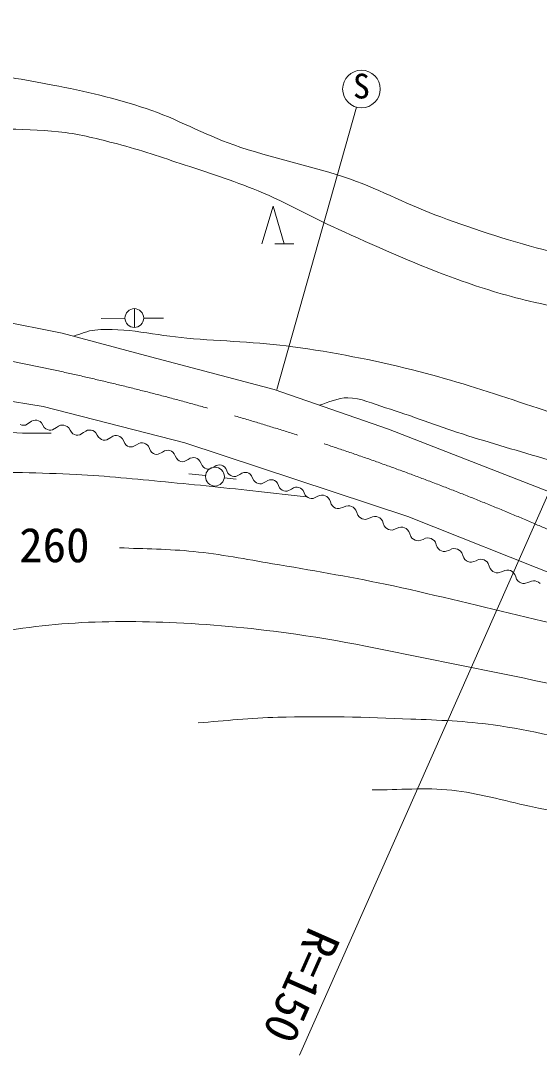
# Model space of a CAD drawing. Units: millimetres, scale not verified. Extents: x 40000 to 680000, y 20000 to 380000.
# Drawn here: x 308143 to 335740, y 250757 to 305827 of the extents above; entities that cross this region are included whole.
import ezdxf
from ezdxf.enums import TextEntityAlignment as Align

# ---------------------------------------------------------------- set-up
doc = ezdxf.new("R2010")
doc.units = ezdxf.units.MM
doc.header["$LTSCALE"] = 1000
doc.linetypes.add('CHAIN', pattern=[18.5, 12, -1.5, 3.5, -1.5])
for name, color, linetype, lineweight in [('M-BGD', 7, 'Continuous', 13), ('M-BGD-EXST', 7, 'Continuous', 13), ('M-BMK', 2, 'CHAIN', 13), ('M-STR-HTXT', 7, 'Continuous', 13)]:
    doc.layers.add(name, color=color, linetype=linetype, lineweight=lineweight)
doc.styles.add('ＭＳ ゴシック', font='')
doc.styles.get('ＭＳ ゴシック').set_extended_font_data('MS Gothic')

msp = doc.modelspace()

# ---------------------------------------------------------------- linework, layer by layer
at = {"layer": 'M-BGD'}
for p, q in [((305112, 290231), (310341, 289197)), ((310341, 289197), (314791, 288011)), ((314791, 288011), (321635, 286199)), ((301133, 286645), (309342, 285286)), ((321635, 286199), (327723, 284084)), ((309342, 285286), (316871, 283351)), ((308116, 284325), (308205, 284299)), ((308205, 284299), (308297, 284292)), ((308297, 284292), (308393, 284306)), ((308393, 284306), (308602, 284430)), ((308602, 284430), (308711, 284513)), ((308711, 284513), (308811, 284553)), ((308811, 284553), (308907, 284567)), ((308907, 284567), (308999, 284560)), ((308999, 284560), (309088, 284534)), ((309088, 284534), (309172, 284487)), ((309172, 284487), (309252, 284414)), ((309252, 284414), (309324, 284298)), ((309324, 284298), (309396, 284181)), ((309396, 284181), (309476, 284108)), ((309838, 284042), (310047, 284166)), ((310047, 284166), (310156, 284249)), ((310156, 284249), (310256, 284290)), ((310256, 284290), (310352, 284303)), ((310352, 284303), (310444, 284297)), ((310444, 284297), (310533, 284270)), ((310533, 284270), (310617, 284224)), ((310617, 284224), (310697, 284151)), ((309476, 284108), (309561, 284061)), ((309561, 284061), (309650, 284035)), ((309650, 284035), (309742, 284028)), ((309742, 284028), (309838, 284042)), ((310697, 284151), (310769, 284034)), ((310769, 284034), (310841, 283917)), ((310841, 283917), (310921, 283844)), ((310921, 283844), (311006, 283797)), ((311006, 283797), (311095, 283771)), ((311095, 283771), (311187, 283764)), ((311187, 283764), (311283, 283778)), ((311283, 283778), (311492, 283902)), ((311492, 283902), (311601, 283986)), ((311601, 283986), (311701, 284026)), ((311701, 284026), (311797, 284040)), ((311797, 284040), (311889, 284033)), ((311889, 284033), (311978, 284007)), ((311978, 284007), (312062, 283960)), ((312062, 283960), (312142, 283887)), ((312142, 283887), (312214, 283770)), ((312214, 283770), (312286, 283654)), ((312286, 283654), (312366, 283581)), ((312728, 283515), (312937, 283638)), ((312937, 283638), (313051, 283712)), ((313051, 283712), (313152, 283742)), ((313152, 283742), (313247, 283748)), ((313247, 283748), (313335, 283733)), ((313335, 283733), (313418, 283699)), ((313418, 283699), (313495, 283644)), ((313495, 283644), (313565, 283564)), ((327723, 284084), (337019, 280447)), ((312366, 283581), (312451, 283534)), ((312451, 283534), (312540, 283507)), ((312540, 283507), (312632, 283501)), ((312632, 283501), (312728, 283515)), ((313565, 283564), (313623, 283442)), ((313623, 283442), (313681, 283320)), ((313681, 283320), (313751, 283240)), ((313751, 283240), (313828, 283186)), ((313828, 283186), (313911, 283152)), ((313911, 283152), (314000, 283137)), ((314000, 283137), (314094, 283142)), ((314094, 283142), (314309, 283246)), ((314309, 283246), (314423, 283319)), ((314423, 283319), (314525, 283350)), ((314525, 283350), (314619, 283355)), ((314619, 283355), (314708, 283340)), ((314708, 283340), (314791, 283306)), ((314791, 283306), (314868, 283252)), ((314868, 283252), (314938, 283172)), ((314938, 283172), (314996, 283050)), ((316871, 283351), (328740, 279430)), ((314996, 283050), (315054, 282928)), ((315054, 282928), (315124, 282848)), ((315124, 282848), (315201, 282794)), ((315201, 282794), (315284, 282760)), ((315284, 282760), (315372, 282745)), ((315372, 282745), (315467, 282750)), ((315467, 282750), (315682, 282854)), ((315682, 282854), (315796, 282927)), ((315796, 282927), (315897, 282958)), ((315897, 282958), (315992, 282963)), ((315992, 282963), (316080, 282948)), ((316080, 282948), (316163, 282914)), ((316163, 282914), (316240, 282860)), ((316240, 282860), (316310, 282780)), ((316310, 282780), (316368, 282658)), ((316368, 282658), (316426, 282536)), ((316426, 282536), (316496, 282456)), ((317055, 282462), (317168, 282535)), ((317168, 282535), (317270, 282566)), ((317270, 282566), (317364, 282571)), ((317364, 282571), (317453, 282556)), ((317453, 282556), (317536, 282522)), ((317536, 282522), (317613, 282468)), ((316496, 282456), (316573, 282401)), ((316573, 282401), (316656, 282368)), ((316656, 282368), (316745, 282352)), ((316745, 282352), (316839, 282358)), ((316839, 282358), (317055, 282462)), ((317613, 282468), (317683, 282388)), ((317683, 282388), (317741, 282266)), ((317741, 282266), (317799, 282143)), ((317799, 282143), (317869, 282064)), ((317869, 282064), (317946, 282009)), ((317946, 282009), (318029, 281975)), ((318029, 281975), (318117, 281960)), ((318117, 281960), (318212, 281966)), ((318212, 281966), (318427, 282070)), ((318427, 282070), (318541, 282143)), ((318541, 282143), (318642, 282174)), ((318642, 282174), (318737, 282179)), ((318737, 282179), (318825, 282164)), ((318825, 282164), (318908, 282130)), ((318908, 282130), (318985, 282076)), ((318985, 282076), (319055, 281996)), ((319055, 281996), (319113, 281874)), ((319113, 281874), (319171, 281751)), ((319171, 281751), (319241, 281671)), ((319241, 281671), (319318, 281617)), ((319318, 281617), (319401, 281583)), ((319401, 281583), (319490, 281568)), ((319490, 281568), (319584, 281573)), ((319584, 281573), (319800, 281677)), ((319800, 281677), (319913, 281751)), ((319913, 281751), (320015, 281782)), ((320015, 281782), (320109, 281787)), ((320109, 281787), (320198, 281772)), ((320198, 281772), (320281, 281738)), ((320281, 281738), (320358, 281684)), ((320358, 281684), (320428, 281604)), ((320428, 281604), (320486, 281481)), ((320486, 281481), (320544, 281359)), ((320544, 281359), (320614, 281279)), ((320614, 281279), (320691, 281225)), ((320691, 281225), (320774, 281191)), ((320774, 281191), (320862, 281176)), ((320862, 281176), (320957, 281181)), ((320957, 281181), (321172, 281285)), ((321172, 281285), (321286, 281359)), ((321286, 281359), (321387, 281389)), ((321387, 281389), (321482, 281395)), ((321482, 281395), (321570, 281380)), ((321570, 281380), (321653, 281346)), ((321653, 281346), (321731, 281291)), ((321731, 281291), (321800, 281212)), ((321800, 281212), (321858, 281089)), ((321858, 281089), (321916, 280967)), ((321916, 280967), (321986, 280887)), ((321986, 280887), (322063, 280833)), ((322329, 280789), (322545, 280893)), ((322545, 280893), (322658, 280966)), ((322658, 280966), (322760, 280997)), ((322760, 280997), (322854, 281003)), ((322854, 281003), (322943, 280987)), ((322943, 280987), (323026, 280953)), ((323026, 280953), (323103, 280899)), ((323103, 280899), (323173, 280819)), ((322063, 280833), (322147, 280799)), ((322147, 280799), (322235, 280784)), ((322235, 280784), (322329, 280789)), ((323173, 280819), (323231, 280697)), ((323231, 280697), (323289, 280575)), ((323289, 280575), (323359, 280495)), ((323359, 280495), (323436, 280441)), ((323436, 280441), (323519, 280407)), ((323519, 280407), (323608, 280392)), ((323608, 280392), (323702, 280397)), ((323702, 280397), (323917, 280501)), ((323917, 280501), (324043, 280560)), ((324043, 280560), (324153, 280577)), ((324153, 280577), (324253, 280570)), ((324253, 280570), (324344, 280544)), ((324344, 280544), (324429, 280499)), ((324429, 280499), (324505, 280435)), ((324505, 280435), (324572, 280346)), ((324572, 280346), (324622, 280216)), ((324622, 280216), (324672, 280086)), ((324672, 280086), (324738, 279997)), ((324738, 279997), (324815, 279933)), ((324815, 279933), (324899, 279888)), ((324899, 279888), (324991, 279862)), ((324991, 279862), (325090, 279855)), ((325090, 279855), (325326, 279931)), ((325326, 279931), (325452, 279990)), ((325452, 279990), (325562, 280008)), ((325562, 280008), (325662, 280001)), ((325662, 280001), (325753, 279974)), ((325753, 279974), (325838, 279929)), ((325838, 279929), (325914, 279865)), ((325914, 279865), (325981, 279776)), ((325981, 279776), (326031, 279646)), ((326031, 279646), (326081, 279516)), ((326081, 279516), (326147, 279427)), ((326147, 279427), (326224, 279363)), ((326224, 279363), (326308, 279318)), ((326308, 279318), (326400, 279292)), ((326400, 279292), (326500, 279285)), ((326500, 279285), (326735, 279361)), ((326735, 279361), (326862, 279420)), ((326862, 279420), (326971, 279438)), ((326971, 279438), (327071, 279431)), ((327071, 279431), (327163, 279404)), ((327163, 279404), (327247, 279359)), ((327247, 279359), (327323, 279295)), ((327323, 279295), (327390, 279206)), ((327390, 279206), (327440, 279076)), ((328740, 279430), (339459, 275168)), ((327440, 279076), (327490, 278946)), ((327490, 278946), (327556, 278857)), ((327556, 278857), (327633, 278793)), ((327633, 278793), (327717, 278748)), ((327717, 278748), (327809, 278722)), ((327809, 278722), (327909, 278715)), ((327909, 278715), (328144, 278791)), ((328144, 278791), (328271, 278850)), ((328271, 278850), (328380, 278868)), ((328380, 278868), (328480, 278861)), ((328480, 278861), (328572, 278834)), ((328572, 278834), (328656, 278789)), ((328656, 278789), (328733, 278725)), ((328733, 278725), (328799, 278636)), ((328799, 278636), (328849, 278506)), ((328849, 278506), (328899, 278376)), ((328899, 278376), (328965, 278287)), ((328965, 278287), (329042, 278223)), ((329042, 278223), (329126, 278178)), ((329126, 278178), (329218, 278152)), ((329218, 278152), (329318, 278145)), ((329318, 278145), (329554, 278221)), ((329554, 278221), (329680, 278280)), ((329680, 278280), (329789, 278298)), ((329789, 278298), (329889, 278291)), ((329889, 278291), (329981, 278264)), ((329981, 278264), (330065, 278220)), ((330065, 278220), (330142, 278155)), ((330142, 278155), (330208, 278066)), ((330208, 278066), (330258, 277936)), ((330258, 277936), (330308, 277806)), ((330308, 277806), (330375, 277718)), ((330375, 277718), (330451, 277653)), ((330451, 277653), (330535, 277609)), ((330535, 277609), (330627, 277582)), ((330627, 277582), (330727, 277575)), ((330727, 277575), (330963, 277651)), ((330963, 277651), (331089, 277710)), ((331089, 277710), (331199, 277728)), ((331199, 277728), (331298, 277721)), ((331298, 277721), (331390, 277694)), ((331390, 277694), (331474, 277650)), ((331474, 277650), (331551, 277585)), ((331551, 277585), (331617, 277496)), ((331617, 277496), (331667, 277366)), ((331667, 277366), (331717, 277237)), ((331717, 277237), (331784, 277148)), ((331784, 277148), (331860, 277083)), ((331860, 277083), (331945, 277039)), ((331945, 277039), (332036, 277012)), ((332036, 277012), (332136, 277005)), ((332136, 277005), (332372, 277082)), ((332372, 277082), (332498, 277140)), ((332498, 277140), (332608, 277158)), ((332608, 277158), (332707, 277151)), ((332707, 277151), (332799, 277124)), ((332799, 277124), (332883, 277080)), ((332883, 277080), (332960, 277015)), ((332960, 277015), (333026, 276926)), ((333026, 276926), (333076, 276797)), ((333076, 276797), (333126, 276667)), ((333126, 276667), (333193, 276578)), ((333193, 276578), (333269, 276513)), ((333269, 276513), (333354, 276469)), ((333354, 276469), (333445, 276442)), ((333545, 276435), (333781, 276512)), ((333781, 276512), (333907, 276570)), ((333907, 276570), (334017, 276588)), ((334017, 276588), (334116, 276581)), ((334116, 276581), (334208, 276555)), ((334208, 276555), (334293, 276510)), ((334293, 276510), (334369, 276445)), ((333445, 276442), (333545, 276435)), ((334369, 276445), (334436, 276357)), ((334436, 276357), (334486, 276227)), ((334486, 276227), (334535, 276097)), ((334535, 276097), (334602, 276008)), ((334602, 276008), (334678, 275943)), ((334678, 275943), (334763, 275899)), ((334954, 275865), (335190, 275942)), ((335190, 275942), (335316, 276000)), ((335316, 276000), (335426, 276018)), ((335426, 276018), (335526, 276011)), ((335526, 276011), (335617, 275985)), ((335617, 275985), (335702, 275940)), ((335702, 275940), (335778, 275876)), ((334763, 275899), (334855, 275872)), ((334855, 275872), (334954, 275865))]:
    msp.add_line(p, q, dxfattribs=at)
for points, knots in [([(247060, 297593), (247368, 297756), (247646, 297997), (247984, 298080), (249072, 298349), (250228, 298130), (251348, 298080), (254570, 297938), (257763, 297352), (260986, 297226), (264324, 297096), (267670, 297192), (271007, 297331), (273324, 297427), (275641, 297569), (277944, 297836), (280439, 298125), (282926, 298514), (285386, 299021), (288527, 299669), (291600, 300613), (294711, 301392), (296597, 301863), (298451, 302504), (300375, 302786), (302010, 303025), (303674, 303103), (305325, 303030), (306848, 302963), (308360, 302694), (309856, 302402), (311532, 302076), (313203, 301686), (314823, 301148), (316418, 300618), (317893, 299773), (319477, 299213), (321515, 298492), (323662, 298106), (325699, 297383), (327331, 296804), (328865, 295973), (330492, 295379), (332402, 294681), (334341, 294047), (336313, 293549), (337472, 293256), (338645, 292995), (339834, 292869), (341799, 292661), (343784, 292788), (345760, 292747)], [0, 0, 0, 0, 1, 1, 1, 2, 2, 2, 3, 3, 3, 4, 4, 4, 5, 5, 5, 6, 6, 6, 7, 7, 7, 8, 8, 8, 9, 9, 9, 10, 10, 10, 11, 11, 11, 12, 12, 12, 13, 13, 13, 14, 14, 14, 15, 15, 15, 16, 16, 16, 17, 17, 17, 17]), ([(279829, 293182), (280503, 293405), (281159, 293693), (281851, 293850), (282834, 294073), (283852, 294089), (284849, 294233), (286022, 294403), (287209, 294512), (288358, 294803), (289638, 295127), (290861, 295646), (292099, 296104), (293992, 296804), (295840, 297620), (297735, 298312), (298810, 298705), (299877, 299138), (300988, 299416), (302005, 299670), (303046, 299842), (304090, 299927), (306105, 300090), (308144, 300119), (310155, 299915), (311142, 299815), (312111, 299567), (313072, 299323), (314273, 299017), (315450, 298619), (316627, 298230), (318020, 297771), (319421, 297327), (320775, 296766), (322338, 296120), (323810, 295273), (325353, 294582), (327348, 293689), (329344, 292787), (331401, 292049), (332654, 291600), (333928, 291202), (335224, 290899), (336761, 290539), (338330, 290322), (339895, 290109), (341685, 289865), (343480, 289601), (345286, 289551), (348871, 289451), (352451, 289892), (356034, 290062)], [0, 0, 0, 0, 1, 1, 1, 2, 2, 2, 3, 3, 3, 4, 4, 4, 5, 5, 5, 6, 6, 6, 7, 7, 7, 8, 8, 8, 9, 9, 9, 10, 10, 10, 11, 11, 11, 12, 12, 12, 13, 13, 13, 14, 14, 14, 15, 15, 15, 16, 16, 16, 17, 17, 17, 17]), ([(324022, 285370), (324531, 285499), (325024, 285761), (325550, 285758), (326243, 285754), (326896, 285424), (327560, 285223), (328938, 284806), (330278, 284269), (331650, 283829), (333163, 283344), (334691, 282906), (336216, 282458), (338268, 281855), (340328, 281281), (342382, 280688), (346304, 279556), (350204, 278347), (354142, 277273), (356022, 276760), (357910, 276277), (359806, 275826), (360645, 275626), (361475, 275359), (362333, 275268), (363246, 275172), (364179, 275147), (365087, 275286), (366324, 275475), (367495, 275973), (368677, 276384), (370062, 276866), (371368, 277568), (372773, 277987), (374104, 278384), (375471, 278688), (376851, 278841), (378393, 279013), (379962, 279071), (381505, 278911), (383057, 278750), (384569, 278305), (386071, 277883), (388427, 277221), (390728, 276373), (393025, 275530), (394075, 275144), (395073, 274611), (396145, 274292), (397827, 273793), (399592, 273630), (401304, 273247), (403283, 272804), (405263, 272359), (407212, 271800), (409106, 271258), (410982, 270650), (412824, 269953), (414699, 269244), (416468, 268271), (418349, 267582), (419582, 267131), (420827, 266690), (422114, 266432), (423150, 266224), (424212, 266085), (425269, 266118), (426345, 266152), (427422, 266347), (428458, 266641), (429516, 266941), (430537, 267380), (431508, 267896), (432297, 268315), (433096, 268759), (433739, 269378), (434333, 269949), (434853, 270628), (435186, 271382), (435523, 272147), (435564, 273013), (435697, 273839), (436494, 278778), (436927, 283769), (437417, 288747), (437742, 292053), (437957, 295370), (438227, 298681)], [0, 0, 0, 0, 1, 1, 1, 2, 2, 2, 3, 3, 3, 4, 4, 4, 5, 5, 5, 6, 6, 6, 7, 7, 7, 8, 8, 8, 9, 9, 9, 10, 10, 10, 11, 11, 11, 12, 12, 12, 13, 13, 13, 14, 14, 14, 15, 15, 15, 16, 16, 16, 17, 17, 17, 18, 18, 18, 19, 19, 19, 20, 20, 20, 21, 21, 21, 22, 22, 22, 23, 23, 23, 24, 24, 24, 25, 25, 25, 26, 26, 26, 27, 27, 27, 28, 28, 28, 29, 29, 29, 29]), ([(310944, 289036), (311327, 289145), (311697, 289325), (312093, 289362), (313724, 289516), (315356, 289067), (316989, 288928), (318868, 288769), (320759, 288727), (322628, 288471), (324768, 288179), (326895, 287767), (328989, 287242), (332606, 286335), (336095, 284977), (339673, 283930), (340975, 283549), (342260, 283090), (343595, 282850), (345294, 282543), (347030, 282495), (348754, 282396), (353987, 282097), (359239, 282238), (364474, 281978), (367919, 281807), (371365, 281612), (374792, 281229), (377153, 280964), (379514, 280645), (381839, 280160), (383382, 279838), (384905, 279419), (386406, 278940), (388107, 278397), (389738, 277654), (391425, 277069), (392048, 276853), (392656, 276563), (393308, 276465), (394208, 276330), (395134, 276391), (396038, 276500), (397628, 276691), (399178, 277149), (400721, 277580), (402256, 278010), (403770, 278522), (405264, 279079), (406715, 279620), (408104, 280316), (409551, 280868), (411240, 281513), (412967, 282054), (414675, 282646)], [0, 0, 0, 0, 1, 1, 1, 2, 2, 2, 3, 3, 3, 4, 4, 4, 5, 5, 5, 6, 6, 6, 7, 7, 7, 8, 8, 8, 9, 9, 9, 10, 10, 10, 11, 11, 11, 12, 12, 12, 13, 13, 13, 14, 14, 14, 15, 15, 15, 16, 16, 16, 17, 17, 17, 18, 18, 18, 18]), ([(224187, 284363), (225167, 284867), (226090, 285500), (227127, 285874), (228257, 286282), (229450, 286546), (230647, 286652), (231427, 286722), (232218, 286660), (232994, 286559), (234057, 286421), (235089, 286109), (236132, 285862), (238992, 285185), (241808, 284324), (244683, 283713), (246291, 283371), (247930, 283193), (249540, 282864), (252257, 282310), (254915, 281486), (257639, 280971), (259362, 280645), (261108, 280456), (262844, 280215), (264539, 279980), (266229, 279699), (267933, 279541), (269552, 279392), (271177, 279304), (272802, 279286), (273821, 279275), (274843, 279285), (275858, 279379), (277477, 279528), (279100, 279736), (280680, 280122), (282157, 280484), (283568, 281078), (285002, 281586), (286314, 282052), (287581, 282650), (288918, 283039), (290675, 283550), (292486, 283861), (294286, 284189), (295638, 284436), (296991, 284741), (298364, 284805), (300061, 284884), (301763, 284692), (303453, 284514), (304751, 284378), (306023, 284036), (307323, 283922), (308133, 283850), (308949, 283883), (309763, 283864)], [0, 0, 0, 0, 1, 1, 1, 2, 2, 2, 3, 3, 3, 4, 4, 4, 5, 5, 5, 6, 6, 6, 7, 7, 7, 8, 8, 8, 9, 9, 9, 10, 10, 10, 11, 11, 11, 12, 12, 12, 13, 13, 13, 14, 14, 14, 15, 15, 15, 16, 16, 16, 17, 17, 17, 18, 18, 18, 19, 19, 19, 19]), ([(285170, 274030), (285854, 274524), (286529, 275029), (287220, 275512), (288102, 276129), (288975, 276763), (289895, 277320), (290563, 277724), (291256, 278084), (291956, 278430), (292917, 278905), (293888, 279368), (294889, 279752), (295984, 280172), (297105, 280530), (298241, 280821), (299606, 281171), (300991, 281465), (302390, 281634), (303375, 281753), (304372, 281759), (305364, 281774), (307278, 281802), (309193, 281769), (311104, 281673), (312691, 281593), (314271, 281425), (315853, 281278), (317504, 281124), (319153, 280946), (320802, 280767), (321645, 280676), (322486, 280576), (323328, 280480)], [0, 0, 0, 0, 1, 1, 1, 2, 2, 2, 3, 3, 3, 4, 4, 4, 5, 5, 5, 6, 6, 6, 7, 7, 7, 8, 8, 8, 9, 9, 9, 10, 10, 10, 11, 11, 11, 11]), ([(313402, 277772), (314715, 277707), (316033, 277708), (317341, 277575), (318752, 277431), (320148, 277160), (321547, 276924), (323547, 276587), (325546, 276245), (327531, 275832), (329899, 275340), (332242, 274735), (334596, 274182), (336978, 273622), (339370, 273097), (341741, 272491), (343977, 271921), (346170, 271187), (348417, 270661), (350791, 270106), (353200, 269714), (355597, 269267), (357257, 268958), (358908, 268594), (360582, 268378), (361819, 268219), (363065, 268106), (364312, 268082), (365172, 268065), (366031, 268152), (366891, 268187)], [0, 0, 0, 0, 1, 1, 1, 2, 2, 2, 3, 3, 3, 4, 4, 4, 5, 5, 5, 6, 6, 6, 7, 7, 7, 8, 8, 8, 9, 9, 9, 10, 10, 10, 10]), ([(301719, 272105), (302864, 272395), (303994, 272749), (305153, 272976), (306978, 273333), (308823, 273609), (310678, 273743), (312590, 273881), (314514, 273864), (316429, 273778), (318557, 273683), (320682, 273466), (322791, 273168), (325629, 272766), (328432, 272139), (331244, 271582), (334067, 271023), (336880, 270412), (339697, 269822), (342509, 269232), (345315, 268611), (348132, 268044), (350127, 267642), (352107, 267136), (354128, 266894), (355889, 266682), (357671, 266696), (359444, 266632), (362266, 266531), (365091, 266501), (367914, 266440), (369622, 266404), (371330, 266370), (373038, 266336), (374479, 266307), (375920, 266278), (377361, 266249)], [0, 0, 0, 0, 1, 1, 1, 2, 2, 2, 3, 3, 3, 4, 4, 4, 5, 5, 5, 6, 6, 6, 7, 7, 7, 8, 8, 8, 9, 9, 9, 10, 10, 10, 11, 11, 11, 12, 12, 12, 12]), ([(317591, 268459), (319000, 268556), (320407, 268711), (321820, 268750), (324178, 268815), (326539, 268756), (328896, 268657), (330362, 268595), (331835, 268550), (333288, 268343), (335300, 268057), (337285, 267587), (339249, 267065), (341421, 266488), (343507, 265616), (345674, 265020), (346729, 264730), (347793, 264471), (348869, 264276), (350741, 263938), (352632, 263697), (354528, 263544), (357085, 263339), (359655, 263309), (362220, 263300), (365343, 263290), (368463, 263503), (371585, 263533), (373591, 263552), (375602, 263632), (377604, 263498), (379178, 263392), (380740, 263145), (382298, 262894), (384545, 262531), (386791, 262132), (389002, 261592), (391368, 261015), (393671, 260207), (396009, 259524), (399330, 258553), (402631, 257506), (405981, 256637), (407798, 256165), (409629, 255738), (411471, 255373), (412580, 255153), (413697, 254969), (414817, 254815), (415778, 254683), (416746, 254606), (417710, 254502)], [0, 0, 0, 0, 1, 1, 1, 2, 2, 2, 3, 3, 3, 4, 4, 4, 5, 5, 5, 6, 6, 6, 7, 7, 7, 8, 8, 8, 9, 9, 9, 10, 10, 10, 11, 11, 11, 12, 12, 12, 13, 13, 13, 14, 14, 14, 15, 15, 15, 16, 16, 16, 17, 17, 17, 17]), ([(326842, 264887), (328253, 264881), (329673, 265016), (331077, 264870), (332481, 264724), (333843, 264306), (335225, 264016), (337714, 263492), (340198, 262948), (342684, 262412), (345863, 261728), (348999, 260813), (352218, 260356), (354034, 260098), (355875, 260054), (357708, 259972), (361046, 259824), (364391, 259899), (367730, 259780), (369980, 259701), (372228, 259583), (374475, 259432), (377778, 259210), (381093, 259054), (384374, 258613), (386659, 258305), (388906, 257766), (391171, 257340), (393519, 256900), (395860, 256429), (398213, 256016), (400201, 255666), (402193, 255330), (404191, 255040), (406967, 254637), (409755, 254318), (412539, 253977), (414711, 253711), (416877, 253393), (419058, 253210), (422402, 252929), (425762, 252873), (429114, 252704)], [0, 0, 0, 0, 1, 1, 1, 2, 2, 2, 3, 3, 3, 4, 4, 4, 5, 5, 5, 6, 6, 6, 7, 7, 7, 8, 8, 8, 9, 9, 9, 10, 10, 10, 11, 11, 11, 12, 12, 12, 13, 13, 13, 14, 14, 14, 14])]:
    msp.add_open_spline(points, degree=3, knots=knots, dxfattribs=at)
at = {"layer": 'M-BGD-EXST'}
for p, q in [((326004, 301227), (321765, 286195)), ((321570, 295950), (320970, 293950)), ((321570, 295950), (322170, 293950)), ((322670, 293950), (321670, 293950)), ((314190, 290499), (314190, 289499)), ((313690, 289993), (312429, 289976)), ((314690, 289997), (315737, 289994)), ((317984, 281613), (317084, 281711)), ((318978, 281500), (319617, 281424))]:
    msp.add_line(p, q, dxfattribs=at)
for centre, radius in [((326275, 302189), 1000), ((314190, 289999), 500), ((318481, 281559), 500)]:
    msp.add_circle(centre, radius, dxfattribs=at)
at = {"layer": 'M-BMK'}
for centre, radius, start, end in [((280406, 150962), 139432, 66.72336, 85.37075), ((367341, 353028), 80542, 246.71682, 261.22549)]:
    msp.add_arc(centre, radius, start, end, dxfattribs=at)
at = {"layer": 'M-STR-HTXT'}
msp.add_line((347366, 305827), (322978, 250757), dxfattribs=at)

# ---------------------------------------------------------------- texts
at = {"layer": 'M-BGD', "style": 'ＭＳ ゴシック'}
msp.add_text('260', height=1833, dxfattribs=at).set_placement((308065, 276452), align=Align.BOTTOM_LEFT)
at = {"layer": 'M-BGD-EXST', "style": 'ＭＳ ゴシック'}
msp.add_text('S', height=1320, dxfattribs=at).set_placement((326275, 301289), align=Align.BOTTOM_CENTER)
at = {"layer": 'M-STR-HTXT', "style": 'ＭＳ ゴシック'}
msp.add_text('R=150', height=1833, rotation=246.114, dxfattribs=at).set_placement((323009, 257897), align=Align.BOTTOM_LEFT)

doc.saveas('drawing.dxf')
